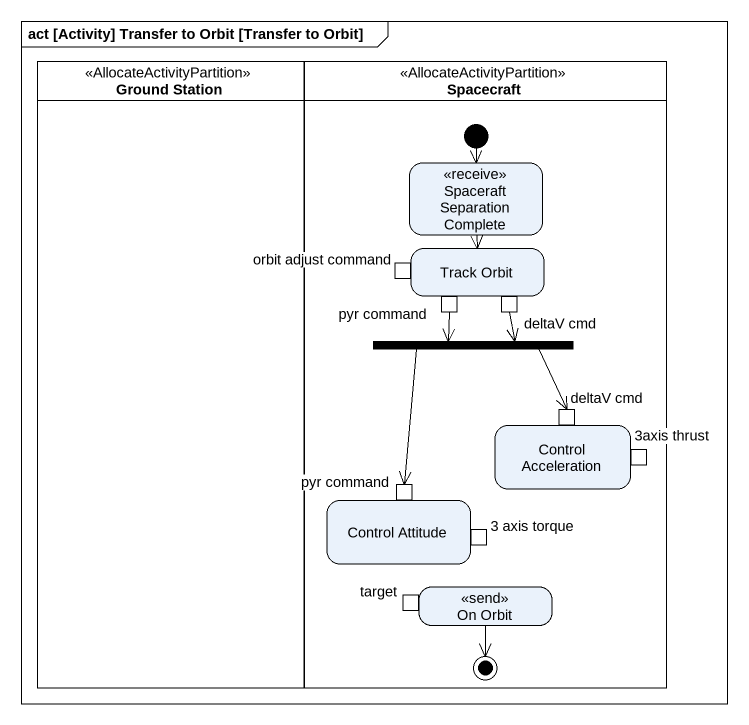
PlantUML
@startuml
mainframe act [Activity] Transfer to Orbit [Transfer to Orbit]
hide empty description
state "Ground Station" as Ground_Station <<AllocateActivityPartition>>
state Spacecraft <<AllocateActivityPartition>> {
  state "Spaceraft Separation Complete" as Spaceraft_Separation <<receive>>
  state "Track Orbit" as Track_Orbit {
    state "orbit adjust command" as orbit_adjust_command <<inputPin>>
    state "pyr command" as pyr_command <<outputPin>>
    state "deltaV cmd" as deltaV_cmd <<outputPin>>
  }
  state fork1 <<fork>>
  state "Control Acceleration" as Control_Acceleration {
    state "deltaV cmd" as deltaV_cmd_2 <<inputPin>>
    state "3axis thrust" as p3axis_thrust <<outputPin>>
  }
  state "Control Attitude" as Control_Attitude {
    state "pyr command" as pyr_command_2 <<inputPin>>
    state "3 axis torque" as p3_axis_torque <<outputPin>>
  }
  state "On Orbit" as On_Orbit <<send>> {
    state target <<inputPin>>
  }
  [*] --> Spaceraft_Separation
  On_Orbit --> [*]
}
Spaceraft_Separation --> Track_Orbit
pyr_command --> fork1
deltaV_cmd --> fork1
fork1 --> deltaV_cmd_2
fork1 --> pyr_command_2
@enduml
